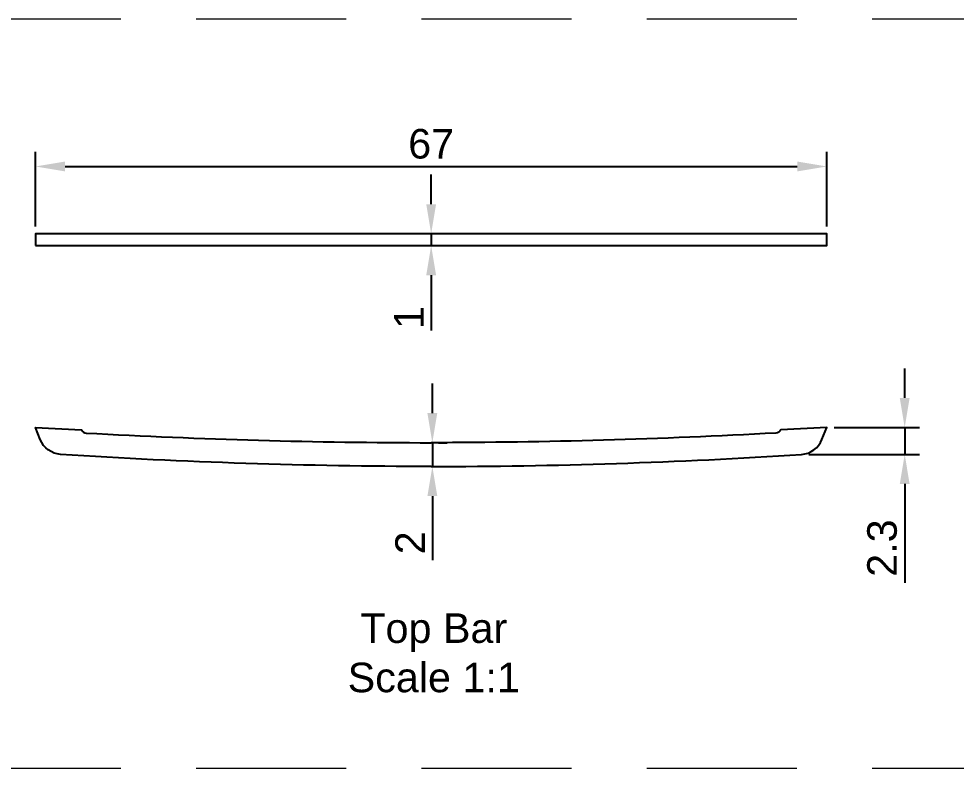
# Model space of a CAD drawing. Header units: millimetres. Extents: x 1186 to 2336, y 1181 to 1549.
# Drawn here: x 1977.2 to 2056.5, y 1394 to 1457.4 of the extents above; entities that cross this region are included whole.
import ezdxf

# ---------------------------------------------------------------- set-up
doc = ezdxf.new("R2010")
doc.units = ezdxf.units.MM
doc.linetypes.add('HIDDEN', pattern=[9.525, 6.35, -3.175])
doc.layers.add('Dimension', color=3, linetype='Continuous')
doc.layers.add('绘图层', color=7, linetype='Continuous', lineweight=15)
doc.styles.get("Standard").update_dxf_attribs({"font": 'arial.ttf'})
doc.styles.add('宋体', font='SimSun.ttf')
doc.styles.add('样式 1', font='romant.shx')
doc.dimstyles.new('ISO-25$0', dxfattribs={"dimtxt": 2.5, "dimasz": 2.5, "dimexe": 0.5, "dimexo": 1, "dimgap": 1, "dimtad": 0, "dimtih": 1, "dimtoh": 1, "dimdec": 1, "dimzin": 10, "dimdsep": 46, "dimlunit": 6, "dimtxsty": '样式 1', "dimcen": 0, "dimclrd": 256, "dimclre": 256, "dimclrt": 7, "dimazin": 0, "dimtfac": 1, "dimtdec": 1, "dimtofl": 0, "dimtmove": 0, "dimatfit": 0, "dimfxl": 1, "dimtolj": 1, "dimtzin": 10, "dimarcsym": 0})

# ---------------------------------------------------------------- blocks, each defined once
blk = doc.blocks.new('*D234')
at = {"layer": 'Defpoints', "color": 0, "transparency": 16777216}
for p in [(2045.521, 1444.874), (1978.625, 1439.187), (2045.521, 1439.187)]:
    blk.add_point(p, dxfattribs=at)
at = {"layer": 'Dimension', "color": 0, "lineweight": -2, "transparency": 16777216}
for p, q in [((1978.625, 1439.812), (1978.625, 1446.124)), ((2045.521, 1439.812), (2045.521, 1446.124)), ((1981.125, 1444.874), (2043.021, 1444.874))]:
    blk.add_line(p, q, dxfattribs=at)
at = {"layer": 'Dimension', "color": 0, "transparency": 16777216}
for points in [[(1981.125, 1445.291), (1981.125, 1444.458), (1978.625, 1444.874)], [(2043.021, 1445.291), (2043.021, 1444.458), (2045.521, 1444.874)]]:
    blk.add_solid(points, dxfattribs=at)
at = {"layer": 'Dimension', "color": 0, "transparency": 16777216, "insert": (2012.073, 1446.776), "char_height": 2.5, "attachment_point": 5}
blk.add_mtext('67', dxfattribs=at)
blk = doc.blocks.new('*D235')
at = {"layer": 'Defpoints', "color": 0, "transparency": 16777216}
for p in [(2045.515, 1422.81), (2043.382, 1420.541), (2052.106, 1420.541)]:
    blk.add_point(p, dxfattribs=at)
at = {"layer": 'Dimension', "color": 0, "lineweight": -2, "transparency": 16777216}
for p, q in [((2052.106, 1425.31), (2052.106, 1427.81)), ((2046.14, 1422.81), (2053.356, 1422.81)), ((2052.106, 1422.81), (2052.106, 1420.541)), ((2044.007, 1420.541), (2053.356, 1420.541)), ((2052.106, 1418.041), (2052.106, 1409.696))]:
    blk.add_line(p, q, dxfattribs=at)
at = {"layer": 'Dimension', "color": 0, "transparency": 16777216}
for points in [[(2051.689, 1425.31), (2052.522, 1425.31), (2052.106, 1422.81)], [(2051.689, 1418.041), (2052.522, 1418.041), (2052.106, 1420.541)]]:
    blk.add_solid(points, dxfattribs=at)
at = {"layer": 'Dimension', "color": 0, "transparency": 16777216, "insert": (2050.203, 1412.619), "char_height": 2.5, "attachment_point": 5, "rotation": 90}
blk.add_mtext('2.3', dxfattribs=at)
blk = doc.blocks.new('*D236')
at = {"layer": 'Defpoints', "color": 0, "transparency": 16777216}
for p in [(2012.065, 1421.526), (2012.065, 1419.517), (2012.172, 1419.517)]:
    blk.add_point(p, dxfattribs=at)
at = {"layer": 'Dimension', "color": 0, "lineweight": -2, "transparency": 16777216}
for p, q in [((2012.172, 1424.026), (2012.172, 1426.526)), ((2012.172, 1421.526), (2012.172, 1419.517)), ((2012.69, 1421.526), (2013.422, 1421.526)), ((2012.69, 1419.517), (2013.422, 1419.517)), ((2012.172, 1417.017), (2012.172, 1411.611))]:
    blk.add_line(p, q, dxfattribs=at)
at = {"layer": 'Dimension', "color": 0, "transparency": 16777216}
for points in [[(2011.755, 1424.026), (2012.588, 1424.026), (2012.172, 1421.526)], [(2011.755, 1417.017), (2012.588, 1417.017), (2012.172, 1419.517)]]:
    blk.add_solid(points, dxfattribs=at)
at = {"layer": 'Dimension', "color": 0, "transparency": 16777216, "insert": (2010.292, 1413.064), "char_height": 2.5, "attachment_point": 5, "rotation": 90}
blk.add_mtext('2', dxfattribs=at)
blk = doc.blocks.new('*D237')
at = {"layer": 'Defpoints', "color": 0, "transparency": 16777216}
for p in [(2012.172, 1439.187), (2012.073, 1438.187), (2012.073, 1438.187)]:
    blk.add_point(p, dxfattribs=at)
at = {"layer": 'Dimension', "color": 0, "lineweight": -2, "transparency": 16777216}
for p, q in [((2012.073, 1441.687), (2012.073, 1444.187)), ((2011.547, 1439.187), (2010.823, 1439.187)), ((2012.073, 1439.187), (2012.073, 1438.187)), ((2012.698, 1438.187), (2013.323, 1438.187)), ((2012.073, 1435.687), (2012.073, 1431.016))]:
    blk.add_line(p, q, dxfattribs=at)
at = {"layer": 'Dimension', "color": 0, "transparency": 16777216}
for points in [[(2011.656, 1441.687), (2012.49, 1441.687), (2012.073, 1439.187)], [(2011.656, 1435.687), (2012.49, 1435.687), (2012.073, 1438.187)]]:
    blk.add_solid(points, dxfattribs=at)
at = {"layer": 'Dimension', "color": 0, "transparency": 16777216, "insert": (2010.193, 1432.101), "char_height": 2.5, "attachment_point": 5, "rotation": 90}
blk.add_mtext('1', dxfattribs=at)

msp = doc.modelspace()

# ---------------------------------------------------------------- linework, layer by layer
at = {"color": 1, "linetype": 'HIDDEN', "lineweight": 9, "ltscale": 2}
for p, q in [((1935.04268, 1457.35788), (2128.38904, 1457.35788)), ((1935.04268, 1394.01402), (2331.48056, 1394.01402))]:
    msp.add_line(p, q, dxfattribs=at)
msp.add_lwpolyline([(1978.62497, 1438.18651), (2045.52121, 1438.18651), (2045.52121, 1439.18651), (1978.62497, 1439.18651)], close=True)
for points in [[(2012.06518, 1419.51731, -0.016333), (1980.74829, 1420.54058, -0.28889836), (1979.02189, 1421.79353), (1978.61518, 1422.81032), (1982.49711, 1422.61057, 0.26196461), (1982.9105, 1422.34696, 0.01355634), (2012.06518, 1421.52632)], [(2012.06518, 1419.51731, 0.016333), (2043.38207, 1420.54058, 0.28889836), (2045.10846, 1421.79353), (2045.51518, 1422.81032), (2041.63315, 1422.61039, -0.26185796), (2041.21986, 1422.34696, -0.01355634), (2012.06518, 1421.52632)]]:
    msp.add_lwpolyline(points, format="xyb")

# ---------------------------------------------------------------- texts
at = {"layer": '绘图层', "color": 4, "linetype": 'ByBlock', "lineweight": 9, "insert": (2012.29094, 1403.75375), "char_height": 2.5, "width": 31.5629841, "attachment_point": 5, "style": '宋体'}
msp.add_mtext('{\\fArial|b0|i0|c0|p34;Top Bar\\PScale 1:1}', dxfattribs=at)

# ---------------------------------------------------------------- dimensions: what is measured, and where the dimension line sits
at = {"layer": 'Dimension'}
dim = msp.add_linear_dim(base=(2045.52121, 1444.87425), p1=(1978.62497, 1439.18651), p2=(2045.52121, 1439.18651), dimstyle='ISO-25$0', override={"dimexe": 1.25, "dimexo": 0.625, "dimgap": 0.625, "dimtad": 1, "dimtih": 0, "dimtoh": 0, "dimdec": 0, "dimzin": 8, "dimlunit": 2, "dimtxsty": 'Standard', "dimcen": 2.5, "dimclrd": 0, "dimclre": 0, "dimclrt": 0, "dimadec": 0, "dimtp": 0.2, "dimtm": 0.2, "dimtdec": 2, "dimtofl": 1, "dimatfit": 3, "dimtolj": 0, "dimtzin": 8}, dxfattribs=at)
dim.commit()
dim.dimension.update_dxf_attribs({"geometry": '*D234', "text_midpoint": (2012.07309, 1446.77568)})
for base, p1, p2, picture, middle in [((2012.07309, 1438.18651), (2012.17178, 1439.18651), (2012.07309, 1438.18651), '*D237', (2010.19297, 1432.10108)), ((2052.10552, 1420.54058), (2045.51518, 1422.81032), (2043.38207, 1420.54058), '*D235', (2050.20323, 1412.61851)), ((2012.17178, 1419.51731), (2012.06518, 1421.52632), (2012.06518, 1419.51731), '*D236', (2010.29167, 1413.06438))]:
    dim = msp.add_linear_dim(base=base, p1=p1, p2=p2, angle=90, dimstyle='ISO-25$0', override={"dimexe": 1.25, "dimexo": 0.625, "dimgap": 0.625, "dimtad": 1, "dimtih": 0, "dimtoh": 0, "dimzin": 8, "dimlunit": 2, "dimtxsty": 'Standard', "dimcen": 2.5, "dimclrd": 0, "dimclre": 0, "dimclrt": 0, "dimadec": 0, "dimtp": 0.2, "dimtm": 0.2, "dimtdec": 2, "dimtofl": 1, "dimatfit": 3, "dimtolj": 0, "dimtzin": 8}, dxfattribs=at)
    dim.commit()
    dim.dimension.update_dxf_attribs({"geometry": picture, "text_midpoint": middle})

doc.saveas('drawing.dxf')
